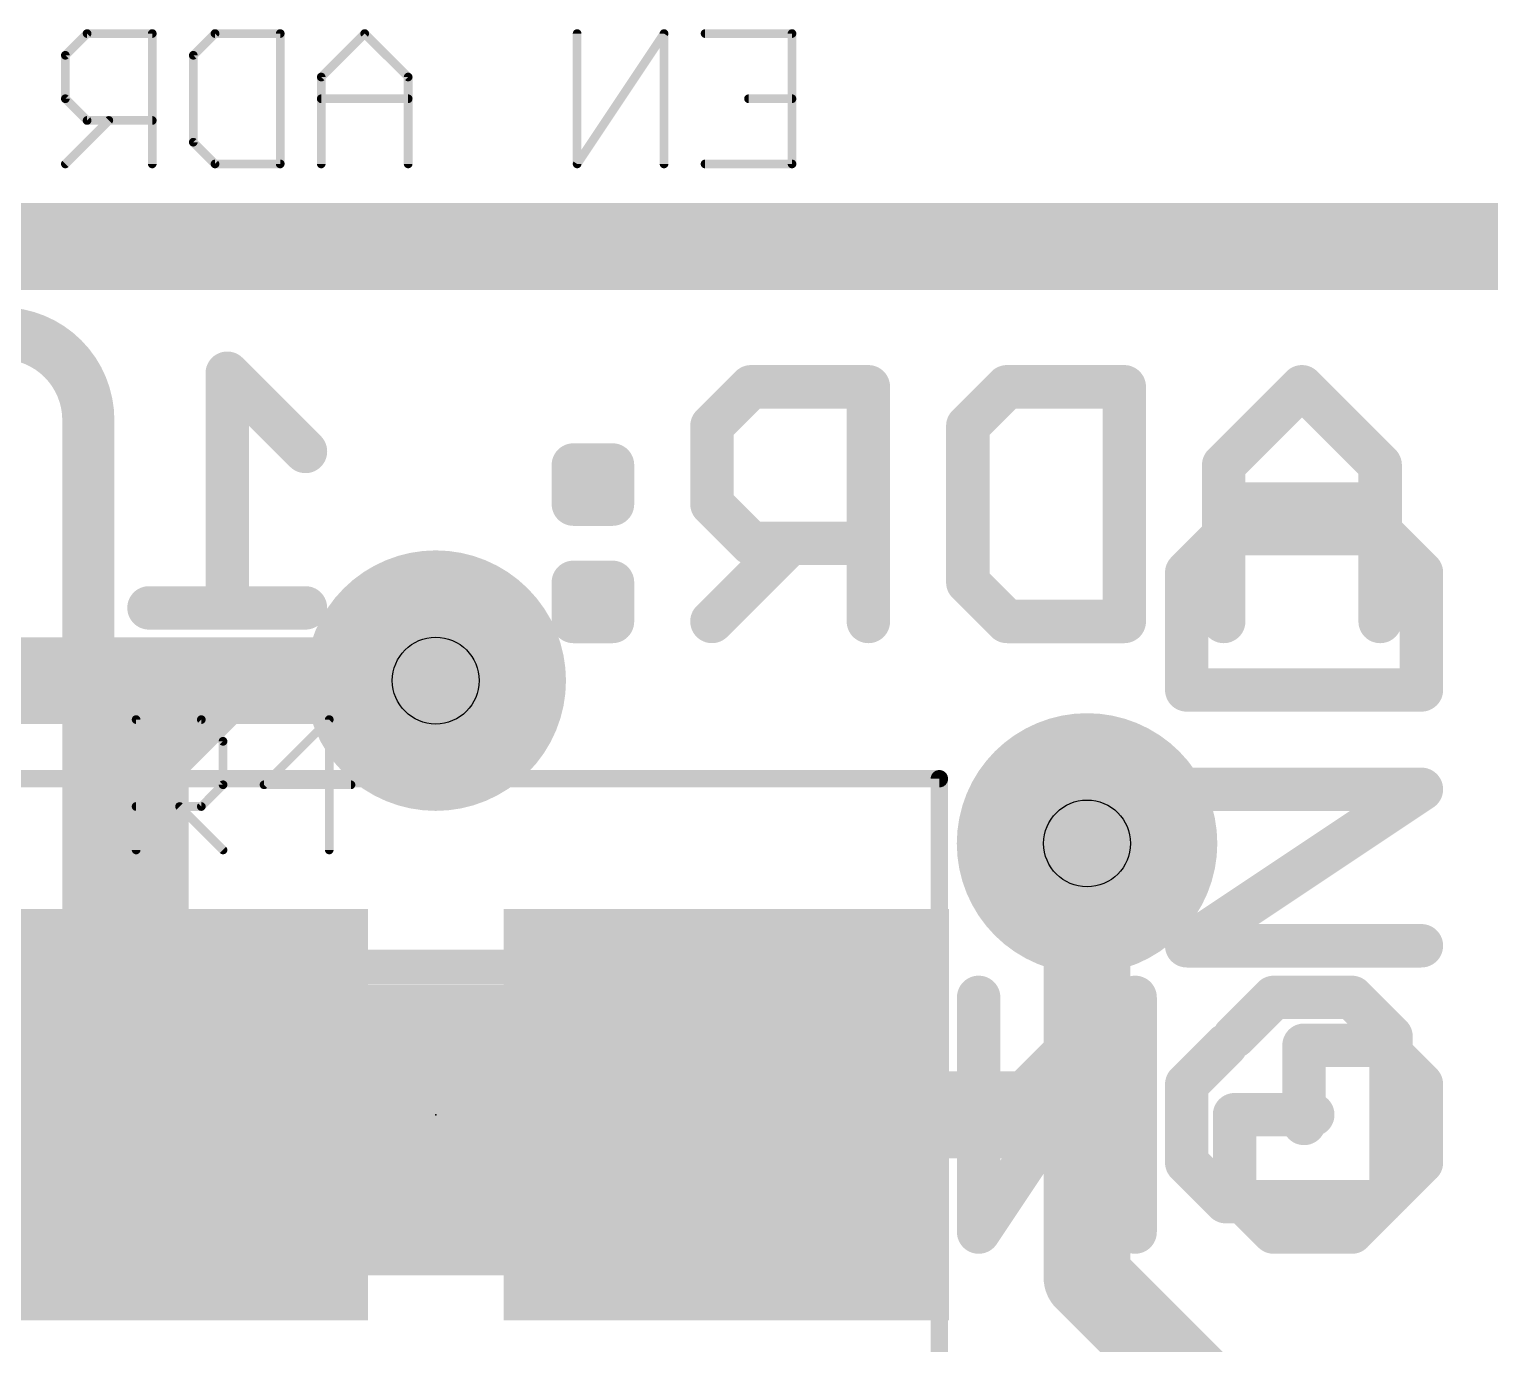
# Model space of a CAD drawing. Extents: x -47 to 60, y -34 to 22.
# Drawn here: x 6.114 to 10.385, y 17.11 to 20.955 of the extents above; entities that cross this region are included whole.
import ezdxf

# ---------------------------------------------------------------- set-up
doc = ezdxf.new("R2010")
doc.units = 0
for name, color, linetype in [('1', 12, 'CONTINUOUS'), ('16', 132, 'CONTINUOUS'), ('18', 110, 'CONTINUOUS'), ('20', 53, 'CONTINUOUS'), ('21', 253, 'CONTINUOUS'), ('22', 53, 'CONTINUOUS'), ('23', 53, 'CONTINUOUS'), ('25', 253, 'CONTINUOUS'), ('28', 253, 'CONTINUOUS'), ('29', 253, 'CONTINUOUS'), ('31', 253, 'CONTINUOUS'), ('35', 253, 'CONTINUOUS'), ('39', 12, 'CONTINUOUS'), ('44', 253, 'CONTINUOUS'), ('51', 253, 'CONTINUOUS')]:
    doc.layers.add(name, color=color, linetype=linetype)

# ---------------------------------------------------------------- blocks, each defined once
blk = doc.blocks.new('RECT')
blk.add_solid([(-0.5, -0.5), (0.5, -0.5), (-0.5, 0.5), (0.5, 0.5)])
blk = doc.blocks.new('ROUNDV')
at = {"const_width": 0.5}
blk.add_lwpolyline([(0, -0.25, 1), (0, 0.25, 1), (0, -0.25)], format="xyb", dxfattribs=at)

msp = doc.modelspace()

# ---------------------------------------------------------------- linework, layer by layer
at = {"layer": '1', "const_width": 0.254}
for points in [[(12.7, 20.32), (0, 20.32)], [(6.4525, 18.835), (6.6675, 19.05)], [(6.6675, 19.05), (7.3025, 19.05)], [(6.4525, 17.78), (6.4525, 18.835)], [(9.2075, 17.9388), (9.2075, 18.5738)], [(9.0488, 17.78), (9.2075, 17.9388)], [(8.1525, 17.78), (9.0488, 17.78)]]:
    msp.add_lwpolyline(points, dxfattribs=at)
at = {"layer": '1', "const_width": 0.127}
for points in [[(6.6675, 19.1135, 1), (6.6675, 18.9865)], [(6.7124, 19.0051, 1), (6.6226, 19.0949)], [(7.3025, 18.9865, 1), (7.3025, 19.1135)], [(6.516, 18.835, 1), (6.389, 18.835)], [(6.4076, 18.8799, 1), (6.4974, 18.7901)], [(9.271, 18.5738, 1), (9.144, 18.5738)], [(9.2524, 17.8938, 1), (9.1626, 17.9837)], [(9.144, 17.9388, 1), (9.271, 17.9388)], [(8.1525, 17.8435, 1), (8.1525, 17.7165)], [(9.0488, 17.7165, 1), (9.0488, 17.8435)], [(9.0038, 17.8249, 1), (9.0937, 17.7351)], [(6.389, 17.78, 1), (6.516, 17.78)]]:
    msp.add_lwpolyline(points, format="xyb", dxfattribs=at)
at = {"layer": '16', "const_width": 0.254}
for points in [[(0, 20.32), (12.7, 20.32)], [(7.3025, 19.05), (5.5753, 19.05)], [(9.2075, 17.3038), (9.2075, 18.5738)], [(9.6837, 16.8275), (9.2075, 17.3038)]]:
    msp.add_lwpolyline(points, dxfattribs=at)
at = {"layer": '16', "const_width": 0.127}
for points in [[(7.3025, 18.9865, 1), (7.3025, 19.1135)], [(9.271, 18.5738, 1), (9.144, 18.5738)], [(9.2524, 17.3487, 1), (9.1626, 17.2588)], [(9.144, 17.3038, 1), (9.271, 17.3038)]]:
    msp.add_lwpolyline(points, format="xyb", dxfattribs=at)
at = {"layer": '20', "const_width": 0.2032}
msp.add_lwpolyline([(12.7, 20.32), (0, 20.32)], dxfattribs=at)
at = {"layer": '21', "const_width": 0.127}
for points in [[(9.6134, 19.4804), (9.499, 19.366)], [(10.071, 19.4804), (9.6134, 19.4804)], [(10.1854, 19.366), (10.071, 19.4804)], [(9.499, 19.366), (9.499, 19.0228)], [(10.1854, 19.0228), (10.1854, 19.366)], [(9.499, 19.0228), (10.1854, 19.0228)], [(9.499, 18.2744), (10.1854, 18.732)], [(10.1854, 18.732), (9.499, 18.732)], [(10.1854, 18.2744), (9.499, 18.2744)], [(9.6134, 17.9836), (9.499, 17.8692)], [(10.071, 17.9836), (9.8422, 17.9836)], [(9.8422, 17.9836), (9.8422, 17.7548)], [(10.1854, 17.8692), (10.071, 17.9836)], [(9.499, 17.8692), (9.499, 17.6404)], [(10.1854, 17.6404), (10.1854, 17.8692)], [(9.499, 17.6404), (9.6134, 17.526)], [(10.071, 17.526), (10.1854, 17.6404)], [(9.6134, 17.526), (10.071, 17.526)]]:
    msp.add_lwpolyline(points, dxfattribs=at)
at = {"layer": '21', "const_width": 0.0635}
for points in [[(9.6134, 19.5122, 1), (9.6134, 19.4487)], [(9.6359, 19.458, 1), (9.591, 19.5029)], [(10.0935, 19.5029, 1), (10.0486, 19.458)], [(10.071, 19.4487, 1), (10.071, 19.5122)], [(9.5308, 19.366, 1), (9.4673, 19.366)], [(9.4766, 19.3885, 1), (9.5215, 19.3436)], [(10.2172, 19.366, 1), (10.1537, 19.366)], [(10.1629, 19.3436, 1), (10.2079, 19.3885)], [(9.499, 19.0546, 1), (9.499, 18.9911)], [(9.4673, 19.0228, 1), (9.5308, 19.0228)], [(10.1537, 19.0228, 1), (10.2172, 19.0228)], [(10.1854, 18.9911, 1), (10.1854, 19.0546)], [(9.499, 18.7638, 1), (9.499, 18.7003)], [(10.203, 18.7056, 1), (10.1678, 18.7584)], [(10.1854, 18.7003, 1), (10.1854, 18.7638)], [(9.499, 18.3062, 1), (9.499, 18.2427)], [(9.4814, 18.3008, 1), (9.5166, 18.248)], [(10.1854, 18.2427, 1), (10.1854, 18.3062)], [(9.6359, 17.9611, 1), (9.591, 18.006)], [(9.8422, 18.0153, 1), (9.8422, 17.9518)], [(9.874, 17.9836, 1), (9.8105, 17.9836)], [(10.0935, 18.006, 1), (10.0486, 17.9611)], [(10.071, 17.9518, 1), (10.071, 18.0153)], [(9.5308, 17.8692, 1), (9.4673, 17.8692)], [(9.4766, 17.8916, 1), (9.5215, 17.8467)], [(10.2172, 17.8692, 1), (10.1537, 17.8692)], [(10.1629, 17.8467, 1), (10.2079, 17.8916)], [(9.8105, 17.7548, 1), (9.874, 17.7548)], [(9.5215, 17.6628, 1), (9.4766, 17.6179)], [(10.2079, 17.6179, 1), (10.1629, 17.6628)], [(9.4673, 17.6404, 1), (9.5308, 17.6404)], [(10.1537, 17.6404, 1), (10.2172, 17.6404)], [(9.6134, 17.5577, 1), (9.6134, 17.4943)], [(9.591, 17.5035, 1), (9.6359, 17.5485)], [(10.0486, 17.5485, 1), (10.0935, 17.5035)], [(10.071, 17.4943, 1), (10.071, 17.5577)]]:
    msp.add_lwpolyline(points, format="xyb", dxfattribs=at)
at = {"layer": '22'}
for points, const_width in [([(6.2865, 19.812, 0.4142), (6.0325, 20.066)], 0.1524), ([(6.7245, 19.9491, 1), (6.661, 19.9491)], 0.0635), ([(6.7152, 19.9716, 1), (6.6703, 19.9267)], 0.0635), ([(8.2247, 19.9412, 1), (8.2247, 19.8777)], 0.0635), ([(8.2472, 19.887, 1), (8.2023, 19.9319)], 0.0635), ([(8.5997, 19.9094, 1), (8.5362, 19.9094)], 0.0635), ([(8.5679, 19.8777, 1), (8.5679, 19.9412)], 0.0635), ([(8.9731, 19.9412, 1), (8.9731, 19.8777)], 0.0635), ([(8.9956, 19.887, 1), (8.9507, 19.9319)], 0.0635), ([(9.3481, 19.9094, 1), (9.2846, 19.9094)], 0.0635), ([(9.3163, 19.8777, 1), (9.3163, 19.9412)], 0.0635), ([(9.8584, 19.9319, 1), (9.8135, 19.887)], 0.0635), ([(9.8584, 19.887, 1), (9.8135, 19.9319)], 0.0635), ([(6.3246, 19.812, 1), (6.2484, 19.812)], 0.0762), ([(6.2484, 19.812, 1), (6.3246, 19.812)], 0.0762), ([(8.1421, 19.795, 1), (8.0786, 19.795)], 0.0635), ([(8.0879, 19.8175, 1), (8.1328, 19.7726)], 0.0635), ([(8.8905, 19.795, 1), (8.827, 19.795)], 0.0635), ([(8.8363, 19.8175, 1), (8.8812, 19.7726)], 0.0635), ([(6.899, 19.6979, 1), (6.944, 19.7428)], 0.0635), ([(7.7051, 19.7124, 1), (7.7051, 19.6489)], 0.0635), ([(7.7369, 19.6806, 1), (7.6734, 19.6806)], 0.0635), ([(7.8513, 19.6806, 1), (7.7878, 19.6806)], 0.0635), ([(7.8195, 19.6489, 1), (7.8195, 19.7124)], 0.0635), ([(9.6389, 19.6806, 1), (9.5754, 19.6806)], 0.0635), ([(10.0965, 19.6806, 1), (10.033, 19.6806)], 0.0635), ([(9.5847, 19.7031, 1), (9.6296, 19.6582)], 0.0635), ([(10.0423, 19.6582, 1), (10.0872, 19.7031)], 0.0635), ([(7.7051, 19.598, 1), (7.7051, 19.5345)], 0.0635), ([(7.8195, 19.5345, 1), (7.8195, 19.598)], 0.0635), ([(8.1328, 19.5887, 1), (8.0879, 19.5438)], 0.0635), ([(9.6072, 19.598, 1), (9.6072, 19.5345)], 0.0635), ([(10.0648, 19.5345, 1), (10.0648, 19.598)], 0.0635), ([(7.6734, 19.5662, 1), (7.7369, 19.5662)], 0.0635), ([(7.7878, 19.5662, 1), (7.8513, 19.5662)], 0.0635), ([(8.0786, 19.5662, 1), (8.1421, 19.5662)], 0.0635), ([(8.2247, 19.4836, 1), (8.2247, 19.4201)], 0.0635), ([(8.2023, 19.4294, 1), (8.2472, 19.4743)], 0.0635), ([(8.3616, 19.4294, 1), (8.3167, 19.4743)], 0.0635), ([(8.5679, 19.4201, 1), (8.5679, 19.4836)], 0.0635), ([(7.7051, 19.3692, 1), (7.7051, 19.3057)], 0.0635), ([(7.7369, 19.3374, 1), (7.6734, 19.3374)], 0.0635), ([(7.8513, 19.3374, 1), (7.7878, 19.3374)], 0.0635), ([(7.8195, 19.3057, 1), (7.8195, 19.3692)], 0.0635), ([(8.8812, 19.3599, 1), (8.8363, 19.315)], 0.0635), ([(8.827, 19.3374, 1), (8.8905, 19.3374)], 0.0635), ([(6.4639, 19.2945, 1), (6.4639, 19.231)], 0.0635), ([(6.9215, 19.231, 1), (6.9215, 19.2945)], 0.0635), ([(6.661, 19.2627, 1), (6.7245, 19.2627)], 0.0635), ([(7.7051, 19.2548, 1), (7.7051, 19.1913)], 0.0635), ([(7.8195, 19.1913, 1), (7.8195, 19.2548)], 0.0635), ([(8.0879, 19.2455, 1), (8.1328, 19.2006)], 0.0635), ([(8.9731, 19.2548, 1), (8.9731, 19.1913)], 0.0635), ([(8.9507, 19.2006, 1), (8.9956, 19.2455)], 0.0635), ([(9.3163, 19.1913, 1), (9.3163, 19.2548)], 0.0635), ([(7.6734, 19.223, 1), (7.7369, 19.223)], 0.0635), ([(7.7878, 19.223, 1), (7.8513, 19.223)], 0.0635), ([(8.5362, 19.223, 1), (8.5997, 19.223)], 0.0635), ([(9.2846, 19.223, 1), (9.3481, 19.223)], 0.0635), ([(9.5754, 19.223, 1), (9.6389, 19.223)], 0.0635), ([(10.033, 19.223, 1), (10.0965, 19.223)], 0.0635), ([(6.0325, 18.034, 0.4142), (6.2865, 18.288)], 0.1524), ([(6.3246, 18.288, 1), (6.2484, 18.288)], 0.0762), ([(6.2484, 18.288, 1), (6.3246, 18.288)], 0.0762), ([(8.2565, 18.1552, 1), (8.2565, 18.0917)], 0.0635), ([(8.2789, 18.101, 1), (8.234, 18.1459)], 0.0635), ([(8.6314, 18.1235, 1), (8.5679, 18.1235)], 0.0635), ([(8.5997, 18.0917, 1), (8.5997, 18.1552)], 0.0635), ([(8.9222, 18.1235, 1), (8.8587, 18.1235)], 0.0635), ([(9.3798, 18.1235, 1), (9.3163, 18.1235)], 0.0635), ([(9.3745, 18.1059, 1), (9.3217, 18.1411)], 0.0635), ([(9.7533, 18.1552, 1), (9.7533, 18.0917)], 0.0635), ([(9.7758, 18.101, 1), (9.7309, 18.1459)], 0.0635), ([(10.0046, 18.1459, 1), (9.9597, 18.101)], 0.0635), ([(9.9821, 18.0917, 1), (9.9821, 18.1552)], 0.0635), ([(8.1738, 18.0091, 1), (8.1103, 18.0091)], 0.0635), ([(10.1283, 18.0091, 1), (10.0648, 18.0091)], 0.0635), ([(8.1196, 18.0315, 1), (8.1645, 17.9866)], 0.0635), ([(9.6165, 18.0315, 1), (9.6614, 17.9866)], 0.0635), ([(10.074, 17.9866, 1), (10.119, 18.0315)], 0.0635), ([(9.6389, 17.812, 1), (9.6389, 17.7485)], 0.0635), ([(9.6707, 17.7803, 1), (9.6072, 17.7803)], 0.0635), ([(9.8677, 17.7485, 1), (9.8677, 17.812)], 0.0635), ([(8.1645, 17.5739, 1), (8.1196, 17.529)], 0.0635), ([(9.6614, 17.5739, 1), (9.6165, 17.529)], 0.0635), ([(10.119, 17.529, 1), (10.074, 17.5739)], 0.0635), ([(8.1103, 17.5515, 1), (8.1738, 17.5515)], 0.0635), ([(9.6072, 17.5515, 1), (9.6707, 17.5515)], 0.0635), ([(10.0648, 17.5515, 1), (10.1283, 17.5515)], 0.0635), ([(8.2565, 17.4688, 1), (8.2565, 17.4054)], 0.0635), ([(8.234, 17.4146, 1), (8.2789, 17.4596)], 0.0635), ([(8.5997, 17.4054, 1), (8.5997, 17.4688)], 0.0635), ([(8.8641, 17.4547, 1), (8.9169, 17.4195)], 0.0635), ([(9.7533, 17.4688, 1), (9.7533, 17.4054)], 0.0635), ([(9.7309, 17.4146, 1), (9.7758, 17.4596)], 0.0635), ([(9.9597, 17.4596, 1), (10.0046, 17.4146)], 0.0635), ([(9.9821, 17.4054, 1), (9.9821, 17.4688)], 0.0635), ([(8.5679, 17.4371, 1), (8.6314, 17.4371)], 0.0635), ([(8.8587, 17.4371, 1), (8.9222, 17.4371)], 0.0635), ([(9.3163, 17.4371, 1), (9.3798, 17.4371)], 0.0635)]:
    msp.add_lwpolyline(points, format="xyb", dxfattribs=dict(at, const_width=const_width))
for points, const_width in [([(6.9215, 19.7203), (6.6927, 19.9491)], 0.127), ([(6.6927, 19.9491), (6.6927, 19.2627)], 0.127), ([(8.2247, 19.9094), (8.1103, 19.795)], 0.127), ([(8.5679, 19.9094), (8.2247, 19.9094)], 0.127), ([(8.5679, 19.223), (8.5679, 19.9094)], 0.127), ([(8.8587, 19.795), (8.9731, 19.9094)], 0.127), ([(8.9731, 19.9094), (9.3163, 19.9094)], 0.127), ([(9.3163, 19.9094), (9.3163, 19.223)], 0.127), ([(9.836, 19.9094), (9.6072, 19.6806)], 0.127), ([(10.0648, 19.6806), (9.836, 19.9094)], 0.127), ([(6.2865, 19.812), (6.2865, 18.288)], 0.1524), ([(8.1103, 19.795), (8.1103, 19.5662)], 0.127), ([(8.8587, 19.3374), (8.8587, 19.795)], 0.127), ([(7.8195, 19.6806), (7.7051, 19.6806)], 0.127), ([(7.7051, 19.6806), (7.7051, 19.5662)], 0.127), ([(7.8195, 19.5662), (7.8195, 19.6806)], 0.127), ([(9.6072, 19.6806), (9.6072, 19.223)], 0.127), ([(10.0648, 19.223), (10.0648, 19.6806)], 0.127), ([(7.7051, 19.5662), (7.8195, 19.5662)], 0.127), ([(8.1103, 19.5662), (8.2247, 19.4518)], 0.127), ([(10.0648, 19.5662), (9.6072, 19.5662)], 0.127), ([(8.3391, 19.4518), (8.1103, 19.223)], 0.127), ([(8.2247, 19.4518), (8.5679, 19.4518)], 0.127), ([(7.8195, 19.3374), (7.7051, 19.3374)], 0.127), ([(7.7051, 19.3374), (7.7051, 19.223)], 0.127), ([(7.8195, 19.223), (7.8195, 19.3374)], 0.127), ([(8.9731, 19.223), (8.8587, 19.3374)], 0.127), ([(6.9215, 19.2627), (6.4639, 19.2627)], 0.127), ([(7.7051, 19.223), (7.8195, 19.223)], 0.127), ([(9.3163, 19.223), (8.9731, 19.223)], 0.127), ([(8.1421, 18.0091), (8.2565, 18.1235)], 0.127), ([(8.2565, 18.1235), (8.5997, 18.1235)], 0.127), ([(8.5997, 18.1235), (8.5997, 17.4371)], 0.127), ([(9.3481, 18.1235), (8.8905, 17.4371)], 0.127), ([(8.8905, 17.4371), (8.8905, 18.1235)], 0.127), ([(9.3481, 17.4371), (9.3481, 18.1235)], 0.127), ([(9.6389, 18.0091), (9.7533, 18.1235)], 0.127), ([(9.7533, 18.1235), (9.9821, 18.1235)], 0.127), ([(9.9821, 18.1235), (10.0965, 18.0091)], 0.127), ([(8.1421, 17.5515), (8.1421, 18.0091)], 0.127), ([(10.0965, 18.0091), (10.0965, 17.5515)], 0.127), ([(9.6389, 17.5515), (9.6389, 17.7803)], 0.127), ([(9.6389, 17.7803), (9.8677, 17.7803)], 0.127), ([(8.2565, 17.4371), (8.1421, 17.5515)], 0.127), ([(9.7533, 17.4371), (9.6389, 17.5515)], 0.127), ([(10.0965, 17.5515), (9.9821, 17.4371)], 0.127), ([(8.5997, 17.4371), (8.2565, 17.4371)], 0.127), ([(9.9821, 17.4371), (9.7533, 17.4371)], 0.127)]:
    msp.add_lwpolyline(points, dxfattribs=dict(at, const_width=const_width))
at = {"layer": '23'}
msp.add_point((7.3025, 17.78), dxfattribs=at)
at = {"layer": '25', "const_width": 0.0127}
for points in [[(6.4262, 18.9424, 1), (6.4262, 18.9297)], [(6.4326, 18.936, 1), (6.4199, 18.936)], [(6.6214, 18.9405, 1), (6.6124, 18.9315)], [(6.6169, 18.9297, 1), (6.6169, 18.9424)], [(6.9974, 18.936, 1), (6.9847, 18.936)], [(6.9956, 18.9315, 1), (6.9866, 18.9405)], [(6.6868, 18.8725, 1), (6.6741, 18.8725)], [(6.6759, 18.868, 1), (6.6849, 18.877)], [(6.6849, 18.7409, 1), (6.6759, 18.7499)], [(6.8004, 18.7517, 1), (6.8004, 18.739)], [(6.7959, 18.7499, 1), (6.8049, 18.7409)], [(7.0546, 18.739, 1), (7.0546, 18.7517)], [(6.6741, 18.7454, 1), (6.6868, 18.7454)], [(6.4262, 18.6882, 1), (6.4262, 18.6755)], [(6.5578, 18.6863, 1), (6.5488, 18.6773)], [(6.6124, 18.6863, 1), (6.6214, 18.6773)], [(6.6169, 18.6755, 1), (6.6169, 18.6882)], [(6.4199, 18.5547, 1), (6.4326, 18.5547)], [(6.6759, 18.5502, 1), (6.6849, 18.5592)], [(6.9847, 18.5547, 1), (6.9974, 18.5547)]]:
    msp.add_lwpolyline(points, format="xyb", dxfattribs=at)
at = {"layer": '25', "const_width": 0.0254}
for points in [[(6.4262, 18.5547), (6.4262, 18.936)], [(6.4262, 18.936), (6.6169, 18.936)], [(6.6169, 18.936), (6.6804, 18.8725)], [(6.9911, 18.936), (6.8004, 18.7454)], [(6.9911, 18.5547), (6.9911, 18.936)], [(6.6804, 18.8725), (6.6804, 18.7454)], [(6.6804, 18.7454), (6.6169, 18.6818)], [(6.8004, 18.7454), (7.0546, 18.7454)], [(6.6169, 18.6818), (6.4262, 18.6818)], [(6.5533, 18.6818), (6.6804, 18.5547)]]:
    msp.add_lwpolyline(points, dxfattribs=at)
at = {"layer": '28', "const_width": 0.0254}
for points in [[(6.2828, 20.9426), (6.2193, 20.8791)], [(6.4735, 20.9426), (6.2828, 20.9426)], [(6.4735, 20.5613), (6.4735, 20.9426)], [(6.5935, 20.8791), (6.657, 20.9426)], [(6.657, 20.9426), (6.8477, 20.9426)], [(6.8477, 20.9426), (6.8477, 20.5613)], [(7.0948, 20.9426), (6.9677, 20.8155)], [(7.2219, 20.8155), (7.0948, 20.9426)], [(7.9703, 20.9426), (7.7161, 20.5613)], [(7.7161, 20.5613), (7.7161, 20.9426)], [(7.9703, 20.5613), (7.9703, 20.9426)], [(8.0903, 20.9426), (8.3445, 20.9426)], [(8.3445, 20.9426), (8.3445, 20.5613)], [(6.2193, 20.8791), (6.2193, 20.752)], [(6.5935, 20.6249), (6.5935, 20.8791)], [(6.9677, 20.8155), (6.9677, 20.5613)], [(7.2219, 20.5613), (7.2219, 20.8155)], [(6.2193, 20.752), (6.2828, 20.6884)], [(7.2219, 20.752), (6.9677, 20.752)], [(8.3445, 20.752), (8.2174, 20.752)], [(6.3464, 20.6884), (6.2193, 20.5613)], [(6.2828, 20.6884), (6.4735, 20.6884)], [(6.657, 20.5613), (6.5935, 20.6249)], [(6.8477, 20.5613), (6.657, 20.5613)], [(8.3445, 20.5613), (8.0903, 20.5613)]]:
    msp.add_lwpolyline(points, dxfattribs=at)
at = {"layer": '28', "const_width": 0.0127}
for points in [[(6.2828, 20.949, 1), (6.2828, 20.9363)], [(6.2873, 20.9381, 1), (6.2783, 20.9471)], [(6.4798, 20.9426, 1), (6.4671, 20.9426)], [(6.4735, 20.9363, 1), (6.4735, 20.949)], [(6.657, 20.949, 1), (6.657, 20.9363)], [(6.6615, 20.9381, 1), (6.6525, 20.9471)], [(6.854, 20.9426, 1), (6.8413, 20.9426)], [(6.8477, 20.9363, 1), (6.8477, 20.949)], [(7.0993, 20.9471, 1), (7.0903, 20.9381)], [(7.0993, 20.9381, 1), (7.0903, 20.9471)], [(7.7224, 20.9426, 1), (7.7097, 20.9426)], [(7.9766, 20.9426, 1), (7.9639, 20.9426)], [(7.9756, 20.9391, 1), (7.965, 20.9461)], [(8.0903, 20.949, 1), (8.0903, 20.9363)], [(8.3508, 20.9426, 1), (8.3382, 20.9426)], [(8.3445, 20.9363, 1), (8.3445, 20.949)], [(6.2256, 20.8791, 1), (6.2129, 20.8791)], [(6.2148, 20.8836, 1), (6.2237, 20.8746)], [(6.5998, 20.8791, 1), (6.5871, 20.8791)], [(6.589, 20.8836, 1), (6.5979, 20.8746)], [(6.974, 20.8155, 1), (6.9613, 20.8155)], [(6.9632, 20.82, 1), (6.9722, 20.811)], [(7.2282, 20.8155, 1), (7.2155, 20.8155)], [(7.2174, 20.811, 1), (7.2264, 20.82)], [(6.2237, 20.7565, 1), (6.2148, 20.7475)], [(6.9677, 20.7583, 1), (6.9677, 20.7456)], [(7.2219, 20.7456, 1), (7.2219, 20.7583)], [(8.2174, 20.7583, 1), (8.2174, 20.7456)], [(8.3445, 20.7456, 1), (8.3445, 20.7583)], [(6.2129, 20.752, 1), (6.2256, 20.752)], [(6.2828, 20.6948, 1), (6.2828, 20.6821)], [(6.2783, 20.6839, 1), (6.2873, 20.6929)], [(6.3509, 20.6839, 1), (6.3419, 20.6929)], [(6.4735, 20.6821, 1), (6.4735, 20.6948)], [(6.5979, 20.6293, 1), (6.589, 20.6204)], [(6.5871, 20.6249, 1), (6.5998, 20.6249)], [(6.2148, 20.5658, 1), (6.2237, 20.5568)], [(6.4671, 20.5613, 1), (6.4798, 20.5613)], [(6.657, 20.5677, 1), (6.657, 20.5549)], [(6.6525, 20.5568, 1), (6.6615, 20.5658)], [(6.8413, 20.5613, 1), (6.854, 20.5613)], [(6.8477, 20.5549, 1), (6.8477, 20.5677)], [(6.9613, 20.5613, 1), (6.974, 20.5613)], [(7.2155, 20.5613, 1), (7.2282, 20.5613)], [(7.7097, 20.5613, 1), (7.7224, 20.5613)], [(7.7108, 20.5648, 1), (7.7214, 20.5578)], [(7.9639, 20.5613, 1), (7.9766, 20.5613)], [(8.0903, 20.5677, 1), (8.0903, 20.5549)], [(8.3382, 20.5613, 1), (8.3508, 20.5613)], [(8.3445, 20.5549, 1), (8.3445, 20.5677)]]:
    msp.add_lwpolyline(points, format="xyb", dxfattribs=at)
at = {"layer": '39', "const_width": 0.0508}
for points in [[(5.8295, 18.763), (8.7755, 18.763)], [(8.7755, 18.763), (8.7755, 16.797)]]:
    msp.add_lwpolyline(points, dxfattribs=at)
at = {"layer": '39', "const_width": 0.0254}
for points in [[(8.7882, 18.763, 1), (8.7628, 18.763)], [(8.7755, 18.7503, 1), (8.7755, 18.7757)]]:
    msp.add_lwpolyline(points, format="xyb", dxfattribs=at)
at = {"layer": '44'}
for centre in [(7.3025, 19.05), (9.2075, 18.5738)]:
    msp.add_circle(centre, 0.127, dxfattribs=at)
at = {"layer": '51', "const_width": 0.1016}
for points in [[(6.9465, 18.212), (7.6585, 18.212)], [(6.9465, 17.361), (7.6585, 17.361)]]:
    msp.add_lwpolyline(points, dxfattribs=at)
at = {"layer": '51', "const_width": 0.0508}
for points in [[(6.9465, 18.2374, 1), (6.9465, 18.1866)], [(7.6585, 18.1866, 1), (7.6585, 18.2374)], [(6.9465, 17.3864, 1), (6.9465, 17.3356)], [(7.6585, 17.3356, 1), (7.6585, 17.3864)]]:
    msp.add_lwpolyline(points, format="xyb", dxfattribs=at)

# ---------------------------------------------------------------- block references
at = {"layer": '1', "xscale": 1.1}
for p in [(6.4525, 17.78), (8.1525, 17.78)]:
    msp.add_blockref('RECT', p, dxfattribs=at)
at = {"layer": '18', "xscale": 0.762, "yscale": 0.762}
for p in [(7.3025, 19.05), (7.3025, 19.05), (9.2075, 18.5738), (9.2075, 18.5738)]:
    msp.add_blockref('ROUNDV', p, dxfattribs=at)
at = {"layer": '21', "xscale": 0.4572, "yscale": 0.762}
msp.add_blockref('RECT', (7.3025, 17.78), dxfattribs=at)
at = {"layer": '29', "xscale": 1.3032, "yscale": 1.2032}
for p in [(6.4525, 17.78), (8.1525, 17.78)]:
    msp.add_blockref('RECT', p, dxfattribs=at)
at = {"layer": '31', "xscale": 1.1}
for p in [(6.4525, 17.78), (8.1525, 17.78)]:
    msp.add_blockref('RECT', p, dxfattribs=at)
at = {"layer": '35', "xscale": 0.3998, "yscale": 0.6}
msp.add_blockref('RECT', (7.3025, 17.78), dxfattribs=at)
at = {"layer": '51', "xscale": 0.5001, "yscale": 0.95}
for p in [(6.7144, 17.7851), (7.8828, 17.7851)]:
    msp.add_blockref('RECT', p, dxfattribs=at)

doc.saveas('drawing.dxf')
